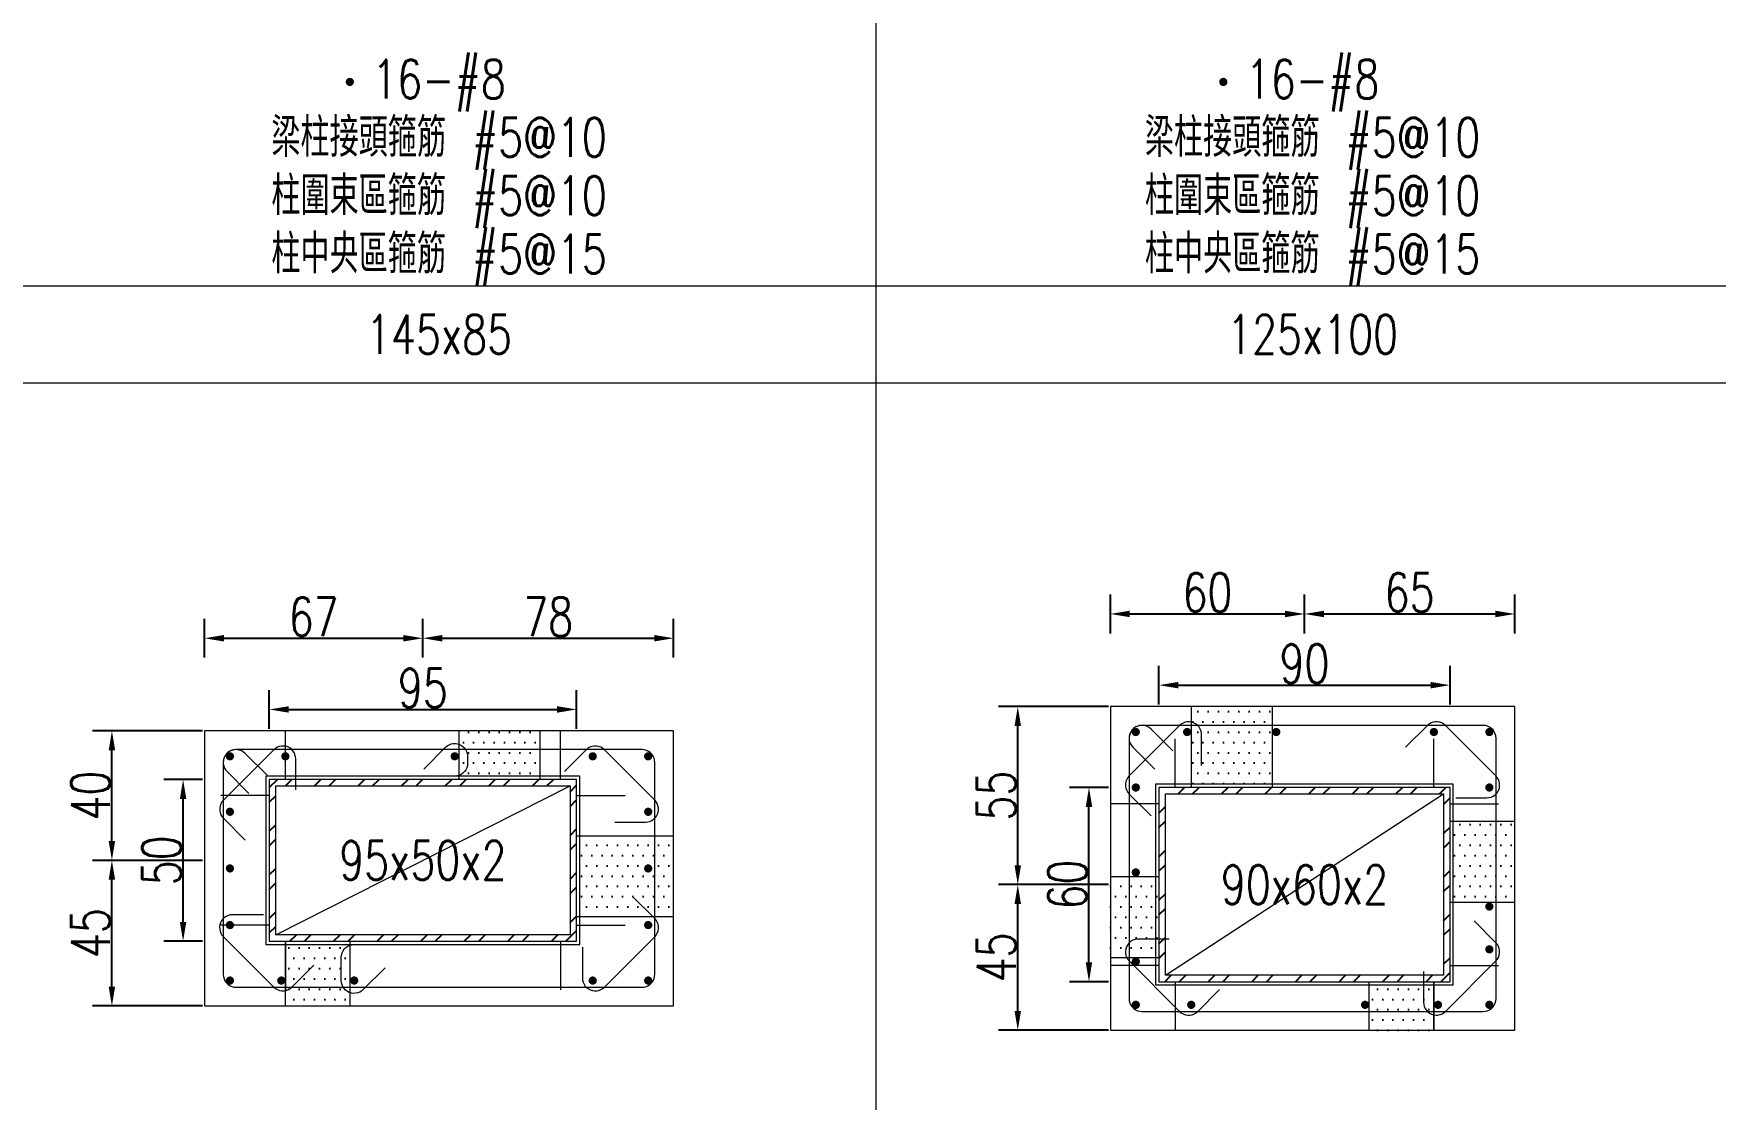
# Model space of a CAD drawing. Header units: millimetres. Extents: x 0 to 3905, y 0 to 8880.
# Drawn here: x 920 to 1440, y 5005 to 5334 of the extents above; entities that cross this region are included whole.
import ezdxf
from ezdxf.enums import TextEntityAlignment as Align

# ---------------------------------------------------------------- set-up
doc = ezdxf.new("R2010")
doc.units = ezdxf.units.MM
doc.layers.get('DEFPOINTS').update_dxf_attribs({"color": 3})
for name, color, linetype in [('Hatch線', 6, 'Continuous'), ('TC-鋼粱', 132, 'Continuous'), ('主筋斷面', 2, 'Continuous'), ('文字-主筋根數', 7, 'Continuous'), ('文字-剪力筋 中央區', 7, 'Continuous'), ('文字-剪力筋-BC', 7, 'Continuous'), ('文字-剪力筋-圍束區', 7, 'Continuous'), ('文字-斷面尺寸', 7, 'Continuous'), ('文字-輔助字', 7, 'Continuous'), ('柱斷面線', 4, 'Continuous'), ('標註字', 4, 'Continuous'), ('箍筋線', 1, 'Continuous'), ('網格線', 7, 'Continuous'), ('鋼柱', 11, 'Continuous')]:
    doc.layers.add(name, color=color, linetype=linetype)
doc.styles.add('note', font='txt.shx', dxfattribs={"width": 0.75, "height": 12})
doc.styles.add('txt', font='txt.shx', dxfattribs={"height": 0.2, "bigfont": 'chineset.shx'})
doc.dimstyles.new('RCAD_DIM', dxfattribs={"dimtxt": 12, "dimasz": 6, "dimexe": 6, "dimexo": 0.625, "dimtad": 1, "dimdec": 0, "dimdsep": 46, "dimtxsty": 'note', "dimcen": 2.5, "dimclrd": 256, "dimclre": 256, "dimclrt": 256, "dimadec": 0, "dimazin": 0, "dimtfac": 1, "dimtmove": 0, "dimatfit": 3, "dimfxl": 0, "dimtolj": 1, "dimarcsym": 0})

# ---------------------------------------------------------------- blocks, each defined once
blk = doc.blocks.new('*D618')
at = {"layer": 'DEFPOINTS', "color": 0}
for p in [(1087.5, 5125.12), (992.5, 5118.5), (1087.5, 5118.5)]:
    blk.add_point(p, dxfattribs=at)
at = {"layer": '標註字', "lineweight": -2}
for p, q in [((992.5, 5119.12), (992.5, 5131.12)), ((1087.5, 5119.12), (1087.5, 5131.12)), ((998.5, 5125.12), (1081.5, 5125.12))]:
    blk.add_line(p, q, dxfattribs=at)
at = {"layer": '標註字'}
for points in [[(998.5, 5126.12), (998.5, 5124.12), (992.5, 5125.12)], [(1081.5, 5124.12), (1081.5, 5126.12), (1087.5, 5125.12)]]:
    blk.add_solid(points, dxfattribs=at)
at = {"layer": '標註字', "insert": (1040, 5131.75), "char_height": 12, "attachment_point": 5, "style": 'note'}
blk.add_mtext('\\A1;95', dxfattribs=at)
blk = doc.blocks.new('*D619')
at = {"layer": 'DEFPOINTS', "color": 0}
for p in [(965.88, 5103.5), (972.5, 5103.5), (972.5, 5053.5)]:
    blk.add_point(p, dxfattribs=at)
at = {"layer": '標註字', "lineweight": -2}
for p, q in [((971.88, 5103.5), (959.88, 5103.5)), ((965.88, 5059.5), (965.88, 5097.5)), ((971.88, 5053.5), (959.88, 5053.5))]:
    blk.add_line(p, q, dxfattribs=at)
at = {"layer": '標註字'}
for points in [[(966.88, 5097.5), (964.88, 5097.5), (965.88, 5103.5)], [(964.88, 5059.5), (966.88, 5059.5), (965.88, 5053.5)]]:
    blk.add_solid(points, dxfattribs=at)
at = {"layer": '標註字', "insert": (959.25, 5078.5), "char_height": 12, "attachment_point": 5, "rotation": 90, "style": 'note'}
blk.add_mtext('\\A1;50', dxfattribs=at)
blk = doc.blocks.new('*D620')
at = {"layer": 'DEFPOINTS', "color": 0}
for p in [(1040, 5147.12), (972.5, 5140.5), (1040, 5140.5)]:
    blk.add_point(p, dxfattribs=at)
at = {"layer": '標註字', "lineweight": -2}
for p, q in [((972.5, 5141.12), (972.5, 5153.12)), ((1040, 5141.12), (1040, 5153.12)), ((978.5, 5147.12), (1034, 5147.12))]:
    blk.add_line(p, q, dxfattribs=at)
at = {"layer": '標註字'}
for points in [[(978.5, 5148.12), (978.5, 5146.12), (972.5, 5147.12)], [(1034, 5146.12), (1034, 5148.12), (1040, 5147.12)]]:
    blk.add_solid(points, dxfattribs=at)
at = {"layer": '標註字', "insert": (1006.25, 5153.75), "char_height": 12, "attachment_point": 5, "style": 'note'}
blk.add_mtext('\\A1;67', dxfattribs=at)
blk = doc.blocks.new('*D621')
at = {"layer": 'DEFPOINTS', "color": 0}
for p in [(1117.5, 5147.12), (1040, 5140.5), (1117.5, 5140.5)]:
    blk.add_point(p, dxfattribs=at)
at = {"layer": '標註字', "lineweight": -2}
for p, q in [((1040, 5141.12), (1040, 5153.12)), ((1117.5, 5141.12), (1117.5, 5153.12)), ((1046, 5147.12), (1111.5, 5147.12))]:
    blk.add_line(p, q, dxfattribs=at)
at = {"layer": '標註字'}
for points in [[(1046, 5148.12), (1046, 5146.12), (1040, 5147.12)], [(1111.5, 5146.12), (1111.5, 5148.12), (1117.5, 5147.12)]]:
    blk.add_solid(points, dxfattribs=at)
at = {"layer": '標註字', "insert": (1078.75, 5153.75), "char_height": 12, "attachment_point": 5, "style": 'note'}
blk.add_mtext('\\A1;78', dxfattribs=at)
blk = doc.blocks.new('*D622')
at = {"layer": 'DEFPOINTS', "color": 0}
for p in [(943.88, 5078.5), (972.5, 5078.5), (972.5, 5033.5)]:
    blk.add_point(p, dxfattribs=at)
at = {"layer": '標註字', "lineweight": -2}
for p, q in [((971.88, 5078.5), (937.88, 5078.5)), ((943.88, 5039.5), (943.88, 5072.5)), ((971.88, 5033.5), (937.88, 5033.5))]:
    blk.add_line(p, q, dxfattribs=at)
at = {"layer": '標註字'}
for points in [[(944.88, 5072.5), (942.88, 5072.5), (943.88, 5078.5)], [(942.88, 5039.5), (944.88, 5039.5), (943.88, 5033.5)]]:
    blk.add_solid(points, dxfattribs=at)
at = {"layer": '標註字', "insert": (937.25, 5056), "char_height": 12, "attachment_point": 5, "rotation": 90, "style": 'note'}
blk.add_mtext('\\A1;45', dxfattribs=at)
blk = doc.blocks.new('*D623')
at = {"layer": 'DEFPOINTS', "color": 0}
for p in [(943.88, 5118.5), (972.5, 5118.5), (972.5, 5078.5)]:
    blk.add_point(p, dxfattribs=at)
at = {"layer": '標註字', "lineweight": -2}
for p, q in [((971.88, 5118.5), (937.88, 5118.5)), ((943.88, 5084.5), (943.88, 5112.5)), ((971.88, 5078.5), (937.88, 5078.5))]:
    blk.add_line(p, q, dxfattribs=at)
at = {"layer": '標註字'}
for points in [[(944.88, 5112.5), (942.88, 5112.5), (943.88, 5118.5)], [(942.88, 5084.5), (944.88, 5084.5), (943.88, 5078.5)]]:
    blk.add_solid(points, dxfattribs=at)
at = {"layer": '標註字', "insert": (937.25, 5098.5), "char_height": 12, "attachment_point": 5, "rotation": 90, "style": 'note'}
blk.add_mtext('\\A1;40', dxfattribs=at)
blk = doc.blocks.new('Circle_Filled')
at = {"const_width": 0.5}
blk.add_lwpolyline([(-0.25, 0, 1), (0.25, 0, 1)], format="xyb", close=True, dxfattribs=at)
blk = doc.blocks.new('*D750')
at = {"layer": 'DEFPOINTS', "color": 0}
for p in [(1357.5, 5132.62), (1267.5, 5126), (1357.5, 5126)]:
    blk.add_point(p, dxfattribs=at)
at = {"layer": '標註字', "lineweight": -2}
for p, q in [((1267.5, 5126.62), (1267.5, 5138.62)), ((1357.5, 5126.62), (1357.5, 5138.62)), ((1273.5, 5132.62), (1351.5, 5132.62))]:
    blk.add_line(p, q, dxfattribs=at)
at = {"layer": '標註字'}
for points in [[(1273.5, 5133.62), (1273.5, 5131.62), (1267.5, 5132.62)], [(1351.5, 5131.62), (1351.5, 5133.62), (1357.5, 5132.62)]]:
    blk.add_solid(points, dxfattribs=at)
at = {"layer": '標註字', "insert": (1312.5, 5139.25), "char_height": 12, "attachment_point": 5, "style": 'note'}
blk.add_mtext('\\A1;90', dxfattribs=at)
blk = doc.blocks.new('*D751')
at = {"layer": 'DEFPOINTS', "color": 0}
for p in [(1245.88, 5101), (1252.5, 5101), (1252.5, 5041)]:
    blk.add_point(p, dxfattribs=at)
at = {"layer": '標註字', "lineweight": -2}
for p, q in [((1251.88, 5101), (1239.88, 5101)), ((1245.88, 5047), (1245.88, 5095)), ((1251.88, 5041), (1239.88, 5041))]:
    blk.add_line(p, q, dxfattribs=at)
at = {"layer": '標註字'}
for points in [[(1246.88, 5095), (1244.88, 5095), (1245.88, 5101)], [(1244.88, 5047), (1246.88, 5047), (1245.88, 5041)]]:
    blk.add_solid(points, dxfattribs=at)
at = {"layer": '標註字', "insert": (1239.25, 5071), "char_height": 12, "attachment_point": 5, "rotation": 90, "style": 'note'}
blk.add_mtext('\\A1;60', dxfattribs=at)
blk = doc.blocks.new('*D752')
at = {"layer": 'DEFPOINTS', "color": 0}
for p in [(1312.5, 5154.62), (1252.5, 5148), (1312.5, 5148)]:
    blk.add_point(p, dxfattribs=at)
at = {"layer": '標註字', "lineweight": -2}
for p, q in [((1252.5, 5148.62), (1252.5, 5160.62)), ((1312.5, 5148.62), (1312.5, 5160.62)), ((1258.5, 5154.62), (1306.5, 5154.62))]:
    blk.add_line(p, q, dxfattribs=at)
at = {"layer": '標註字'}
for points in [[(1258.5, 5155.62), (1258.5, 5153.62), (1252.5, 5154.62)], [(1306.5, 5153.62), (1306.5, 5155.62), (1312.5, 5154.62)]]:
    blk.add_solid(points, dxfattribs=at)
at = {"layer": '標註字', "insert": (1282.5, 5161.25), "char_height": 12, "attachment_point": 5, "style": 'note'}
blk.add_mtext('\\A1;60', dxfattribs=at)
blk = doc.blocks.new('*D753')
at = {"layer": 'DEFPOINTS', "color": 0}
for p in [(1377.5, 5154.62), (1312.5, 5148), (1377.5, 5148)]:
    blk.add_point(p, dxfattribs=at)
at = {"layer": '標註字', "lineweight": -2}
for p, q in [((1312.5, 5148.62), (1312.5, 5160.62)), ((1377.5, 5148.62), (1377.5, 5160.62)), ((1318.5, 5154.62), (1371.5, 5154.62))]:
    blk.add_line(p, q, dxfattribs=at)
at = {"layer": '標註字'}
for points in [[(1318.5, 5155.62), (1318.5, 5153.62), (1312.5, 5154.62)], [(1371.5, 5153.62), (1371.5, 5155.62), (1377.5, 5154.62)]]:
    blk.add_solid(points, dxfattribs=at)
at = {"layer": '標註字', "insert": (1345, 5161.25), "char_height": 12, "attachment_point": 5, "style": 'note'}
blk.add_mtext('\\A1;65', dxfattribs=at)
blk = doc.blocks.new('*D754')
at = {"layer": 'DEFPOINTS', "color": 0}
for p in [(1223.88, 5071), (1252.5, 5071), (1252.5, 5026)]:
    blk.add_point(p, dxfattribs=at)
at = {"layer": '標註字', "lineweight": -2}
for p, q in [((1251.88, 5071), (1217.88, 5071)), ((1223.88, 5032), (1223.88, 5065)), ((1251.88, 5026), (1217.88, 5026))]:
    blk.add_line(p, q, dxfattribs=at)
at = {"layer": '標註字'}
for points in [[(1224.88, 5065), (1222.88, 5065), (1223.88, 5071)], [(1222.88, 5032), (1224.88, 5032), (1223.88, 5026)]]:
    blk.add_solid(points, dxfattribs=at)
at = {"layer": '標註字', "insert": (1217.25, 5048.5), "char_height": 12, "attachment_point": 5, "rotation": 90, "style": 'note'}
blk.add_mtext('\\A1;45', dxfattribs=at)
blk = doc.blocks.new('*D755')
at = {"layer": 'DEFPOINTS', "color": 0}
for p in [(1223.88, 5126), (1252.5, 5126), (1252.5, 5071)]:
    blk.add_point(p, dxfattribs=at)
at = {"layer": '標註字', "lineweight": -2}
for p, q in [((1251.88, 5126), (1217.88, 5126)), ((1223.88, 5077), (1223.88, 5120)), ((1251.88, 5071), (1217.88, 5071))]:
    blk.add_line(p, q, dxfattribs=at)
at = {"layer": '標註字'}
for points in [[(1224.88, 5120), (1222.88, 5120), (1223.88, 5126)], [(1222.88, 5077), (1224.88, 5077), (1223.88, 5071)]]:
    blk.add_solid(points, dxfattribs=at)
at = {"layer": '標註字', "insert": (1217.25, 5098.5), "char_height": 12, "attachment_point": 5, "rotation": 90, "style": 'note'}
blk.add_mtext('\\A1;55', dxfattribs=at)

msp = doc.modelspace()

# ---------------------------------------------------------------- hatches: boundary and pattern name
at = {"layer": 'Hatch線'}
h = msp.add_hatch(dxfattribs=at)
h.set_pattern_fill('ANSI32', color=256, style=0)
h.paths.add_polyline_path([(992.5, 5053.5), (1087.5, 5053.5), (1087.5, 5103.5), (992.5, 5103.5)], flags=17)
h.paths.add_polyline_path([(994.5, 5055.5), (994.5, 5101.5), (1085.5, 5101.5), (1085.5, 5055.5)])
h = msp.add_hatch(dxfattribs=at)
h.set_pattern_fill('ANSI32', color=256, style=0)
h.paths.add_polyline_path([(1267.5, 5041), (1357.5, 5041), (1357.5, 5101), (1267.5, 5101)], flags=17)
h.paths.add_polyline_path([(1269.5, 5043), (1269.5, 5099), (1355.5, 5099), (1355.5, 5043)])
at = {"layer": 'TC-鋼粱'}
h = msp.add_hatch(dxfattribs=at)
h.set_pattern_fill('DOTS', color=256, scale=2, style=0)
h.paths.add_polyline_path([(1302.5, 5126), (1277.5, 5126), (1277.5, 5101), (1302.5, 5101)], flags=17)
h = msp.add_hatch(dxfattribs=at)
h.set_pattern_fill('DOTS', color=256, scale=2, style=0)
h.paths.add_polyline_path([(1076.11, 5118.5), (1051.11, 5118.5), (1051.11, 5103.5), (1076.11, 5103.5)], flags=17)
h = msp.add_hatch(dxfattribs=at)
h.set_pattern_fill('DOTS', color=256, scale=2, style=0)
h.paths.add_polyline_path([(1377.5, 5065.5), (1377.5, 5090.5), (1357.5, 5090.5), (1357.5, 5065.5)], flags=17)
h = msp.add_hatch(dxfattribs=at)
h.set_pattern_fill('DOTS', color=256, scale=2, style=0)
h.paths.add_polyline_path([(1117.5, 5061), (1117.5, 5086), (1087.5, 5086), (1087.5, 5061)], flags=17)
h = msp.add_hatch(dxfattribs=at)
h.set_pattern_fill('DOTS', color=256, scale=2, style=0)
h.paths.add_polyline_path([(1252.5, 5073.5), (1252.5, 5048.5), (1267.5, 5048.5), (1267.5, 5073.5)], flags=17)
h = msp.add_hatch(dxfattribs=at)
h.set_pattern_fill('DOTS', color=256, scale=2, style=0)
h.paths.add_polyline_path([(997.5, 5033.5), (1017.5, 5033.5), (1017.5, 5053.5), (997.5, 5053.5)], flags=17)
h = msp.add_hatch(dxfattribs=at)
h.set_pattern_fill('DOTS', color=256, scale=2, style=0)
h.paths.add_polyline_path([(1332.5, 5026), (1352.5, 5026), (1352.5, 5041), (1332.5, 5041)], flags=17)

# ---------------------------------------------------------------- linework, layer by layer
at = {"layer": 'DEFPOINTS', "lineweight": 5}
for points in [[(997.5, 5103.5), (997.5, 5118.5)], [(1082.5, 5103.5), (1082.5, 5118.5)], [(1272.5, 5101), (1272.5, 5116)], [(1352.5, 5101), (1352.5, 5116)], [(992.5, 5052.5), (1088.5, 5052.5), (1088.5, 5104.5), (991.5, 5104.5), (991.5, 5052.5), (992.5, 5052.5)], [(994.5, 5055.5), (1085.5, 5101.5)], [(1267.5, 5040), (1358.5, 5040), (1358.5, 5102), (1266.5, 5102), (1266.5, 5040), (1267.5, 5040)], [(992.5, 5098.5), (977.5, 5098.5)], [(1087.5, 5098.5), (1102.5, 5098.5)], [(1267.5, 5096), (1252.5, 5096)], [(1269.5, 5043), (1355.5, 5099)], [(1357.5, 5096), (1372.5, 5096)], [(992.5, 5058.5), (977.5, 5058.5)], [(1087.5, 5058.5), (1102.5, 5058.5)], [(997.5, 5053.5), (997.5, 5038.5)], [(1082.5, 5053.5), (1082.5, 5038.5)], [(1267.5, 5046), (1252.5, 5046)], [(1357.5, 5046), (1372.5, 5046)], [(1272.5, 5041), (1272.5, 5026)], [(1352.5, 5041), (1352.5, 5026)]]:
    msp.add_lwpolyline(points, dxfattribs=at)
at = {"layer": 'TC-鋼粱', "lineweight": 5}
for points in [[(1277.5, 5126), (1277.5, 5101)], [(1302.5, 5126), (1302.5, 5101)], [(1051.11, 5118.5), (1051.11, 5103.5)], [(1076.11, 5118.5), (1076.11, 5103.5)], [(1377.5, 5090.5), (1357.5, 5090.5)], [(1117.5, 5086), (1087.5, 5086)], [(1252.5, 5073.5), (1267.5, 5073.5)], [(1377.5, 5065.5), (1357.5, 5065.5)], [(1117.5, 5061), (1087.5, 5061)], [(997.5, 5033.5), (997.5, 5053.5)], [(1017.5, 5033.5), (1017.5, 5053.5)], [(1252.5, 5048.5), (1267.5, 5048.5)], [(1332.5, 5026), (1332.5, 5041)], [(1352.5, 5026), (1352.5, 5041)]]:
    msp.add_lwpolyline(points, dxfattribs=at)
at = {"layer": '柱斷面線', "lineweight": 5}
for points in [[(1252.5, 5026), (1377.5, 5026), (1377.5, 5126), (1252.5, 5126), (1252.5, 5026)], [(972.5, 5033.5), (1117.5, 5033.5), (1117.5, 5118.5), (972.5, 5118.5), (972.5, 5033.5)]]:
    msp.add_lwpolyline(points, dxfattribs=at)
at = {"layer": '箍筋線', "lineweight": 5}
for points in [[(1280.69, 5107.81), (1280.69, 5117.35), (1280.63, 5118.02), (1280.46, 5118.66), (1280.19, 5119.27), (1279.82, 5119.83), (1279.36, 5120.32), (1278.83, 5120.72), (1278.23, 5121.02), (1277.6, 5121.23), (1276.93, 5121.32), (1276.27, 5121.3), (1275.61, 5121.17), (1274.99, 5120.93), (1274.41, 5120.59), (1273.9, 5120.16), (1258.34, 5104.6), (1257.89, 5104.07), (1257.55, 5103.47), (1257.31, 5102.82), (1257.19, 5102.13), (1257.19, 5101.44), (1257.31, 5100.76), (1257.55, 5100.11), (1257.89, 5099.51), (1258.34, 5098.98), (1265.08, 5092.23)], [(1271.83, 5112.29), (1265.08, 5119.04), (1264.57, 5119.47), (1263.99, 5119.81), (1263.37, 5120.05), (1262.72, 5120.18), (1262.05, 5120.2), (1261.39, 5120.11), (1260.75, 5119.9), (1260.16, 5119.6), (1259.62, 5119.19), (1259.16, 5118.71), (1258.79, 5118.15), (1258.52, 5117.54), (1258.35, 5116.9), (1258.29, 5116.23), (1258.29, 5035.77), (1258.36, 5035.08), (1258.53, 5034.41), (1258.83, 5033.78), (1259.22, 5033.21), (1259.71, 5032.72), (1260.28, 5032.33), (1260.91, 5032.03), (1261.58, 5031.86), (1262.27, 5031.79), (1367.73, 5031.79), (1368.42, 5031.86), (1369.09, 5032.03), (1369.72, 5032.33), (1370.29, 5032.72), (1370.78, 5033.21), (1371.17, 5033.78), (1371.47, 5034.41), (1371.64, 5035.08), (1371.71, 5035.77), (1371.71, 5116.23), (1371.64, 5116.92), (1371.47, 5117.59), (1371.17, 5118.22), (1370.78, 5118.79), (1370.29, 5119.28), (1369.72, 5119.67), (1369.09, 5119.97), (1368.42, 5120.14), (1367.73, 5120.21), (1262.27, 5120.21), (1261.6, 5120.15), (1260.96, 5119.98), (1260.35, 5119.71), (1259.79, 5119.34), (1259.31, 5118.88), (1258.9, 5118.34), (1258.6, 5117.75), (1258.39, 5117.11), (1258.3, 5116.45), (1258.32, 5115.78), (1258.45, 5115.13), (1258.69, 5114.51), (1259.03, 5113.93), (1259.46, 5113.42), (1266.21, 5106.67)], [(1359.31, 5097.81), (1368.85, 5097.81), (1369.52, 5097.87), (1370.16, 5098.04), (1370.77, 5098.31), (1371.33, 5098.68), (1371.82, 5099.14), (1372.22, 5099.67), (1372.52, 5100.27), (1372.73, 5100.9), (1372.82, 5101.57), (1372.8, 5102.23), (1372.67, 5102.89), (1372.43, 5103.51), (1372.09, 5104.09), (1371.66, 5104.6), (1356.1, 5120.16), (1355.57, 5120.61), (1354.97, 5120.95), (1354.32, 5121.19), (1353.63, 5121.31), (1352.94, 5121.31), (1352.26, 5121.19), (1351.61, 5120.95), (1351.01, 5120.61), (1350.48, 5120.16), (1343.73, 5113.42)], [(1000.69, 5100.31), (1000.69, 5109.85), (1000.63, 5110.52), (1000.46, 5111.16), (1000.19, 5111.77), (999.82, 5112.33), (999.36, 5112.82), (998.83, 5113.22), (998.23, 5113.52), (997.6, 5113.73), (996.93, 5113.82), (996.27, 5113.8), (995.61, 5113.67), (994.99, 5113.43), (994.41, 5113.09), (993.9, 5112.66), (978.34, 5097.1), (977.89, 5096.57), (977.55, 5095.97), (977.31, 5095.32), (977.19, 5094.63), (977.19, 5093.94), (977.31, 5093.26), (977.55, 5092.61), (977.89, 5092.01), (978.34, 5091.48), (985.08, 5084.73)], [(991.83, 5104.79), (985.08, 5111.54), (984.57, 5111.97), (983.99, 5112.31), (983.37, 5112.55), (982.72, 5112.68), (982.05, 5112.7), (981.39, 5112.61), (980.75, 5112.4), (980.16, 5112.1), (979.62, 5111.69), (979.16, 5111.21), (978.79, 5110.65), (978.52, 5110.04), (978.35, 5109.4), (978.29, 5108.73), (978.29, 5043.27), (978.36, 5042.58), (978.53, 5041.91), (978.83, 5041.28), (979.22, 5040.71), (979.71, 5040.22), (980.28, 5039.83), (980.91, 5039.53), (981.58, 5039.36), (982.27, 5039.29), (1107.73, 5039.29), (1108.42, 5039.36), (1109.09, 5039.53), (1109.72, 5039.83), (1110.29, 5040.22), (1110.78, 5040.71), (1111.17, 5041.28), (1111.47, 5041.91), (1111.64, 5042.58), (1111.71, 5043.27), (1111.71, 5108.73), (1111.64, 5109.42), (1111.47, 5110.09), (1111.17, 5110.72), (1110.78, 5111.29), (1110.29, 5111.78), (1109.72, 5112.17), (1109.09, 5112.47), (1108.42, 5112.64), (1107.73, 5112.71), (982.27, 5112.71), (981.6, 5112.65), (980.96, 5112.48), (980.35, 5112.21), (979.79, 5111.84), (979.31, 5111.38), (978.9, 5110.84), (978.6, 5110.25), (978.39, 5109.61), (978.3, 5108.95), (978.32, 5108.28), (978.45, 5107.63), (978.69, 5107.01), (979.03, 5106.43), (979.46, 5105.92), (986.21, 5099.17)], [(1040.28, 5106.7), (1047.02, 5113.45), (1047.54, 5113.88), (1048.11, 5114.22), (1048.74, 5114.46), (1049.39, 5114.59), (1050.06, 5114.61), (1050.72, 5114.52), (1051.36, 5114.31), (1051.95, 5114.01), (1052.48, 5113.6), (1052.94, 5113.12), (1053.31, 5112.56), (1053.59, 5111.95), (1053.75, 5111.31), (1053.81, 5110.64), (1053.81, 5108.47), (1053.75, 5107.78), (1053.57, 5107.12), (1053.28, 5106.49), (1052.88, 5105.92), (1052.39, 5105.43), (1051.82, 5105.03), (1051.19, 5104.74), (1050.53, 5104.56), (1049.84, 5104.5), (1040.3, 5104.5)], [(1099.31, 5090.31), (1108.85, 5090.31), (1109.52, 5090.37), (1110.16, 5090.54), (1110.77, 5090.81), (1111.33, 5091.18), (1111.82, 5091.64), (1112.22, 5092.17), (1112.52, 5092.77), (1112.73, 5093.4), (1112.82, 5094.07), (1112.8, 5094.73), (1112.67, 5095.39), (1112.43, 5096.01), (1112.09, 5096.59), (1111.66, 5097.1), (1096.1, 5112.66), (1095.57, 5113.11), (1094.97, 5113.45), (1094.32, 5113.69), (1093.63, 5113.81), (1092.94, 5113.81), (1092.26, 5113.69), (1091.61, 5113.45), (1091.01, 5113.11), (1090.48, 5112.66), (1083.73, 5105.92)], [(1089.31, 5051.69), (1089.31, 5042.15), (1089.37, 5041.48), (1089.54, 5040.84), (1089.81, 5040.23), (1090.18, 5039.67), (1090.64, 5039.18), (1091.17, 5038.78), (1091.77, 5038.48), (1092.4, 5038.27), (1093.07, 5038.18), (1093.73, 5038.2), (1094.39, 5038.33), (1095.01, 5038.57), (1095.59, 5038.91), (1096.1, 5039.34), (1111.66, 5054.9), (1112.11, 5055.43), (1112.45, 5056.03), (1112.69, 5056.68), (1112.81, 5057.37), (1112.81, 5058.06), (1112.69, 5058.74), (1112.45, 5059.39), (1112.11, 5059.99), (1111.66, 5060.52), (1104.92, 5067.27)], [(990.69, 5061.69), (981.15, 5061.69), (980.48, 5061.63), (979.84, 5061.46), (979.23, 5061.19), (978.67, 5060.82), (978.18, 5060.36), (977.78, 5059.83), (977.48, 5059.23), (977.27, 5058.6), (977.18, 5057.93), (977.2, 5057.27), (977.33, 5056.61), (977.57, 5055.99), (977.91, 5055.41), (978.34, 5054.9), (993.9, 5039.34), (994.43, 5038.89), (995.03, 5038.55), (995.68, 5038.31), (996.37, 5038.19), (997.06, 5038.19), (997.74, 5038.31), (998.39, 5038.55), (998.99, 5038.89), (999.52, 5039.34), (1006.27, 5046.08)], [(1349.31, 5044.19), (1349.31, 5034.65), (1349.37, 5033.98), (1349.54, 5033.34), (1349.81, 5032.73), (1350.18, 5032.17), (1350.64, 5031.68), (1351.17, 5031.28), (1351.77, 5030.98), (1352.4, 5030.77), (1353.07, 5030.68), (1353.73, 5030.7), (1354.39, 5030.83), (1355.01, 5031.07), (1355.59, 5031.41), (1356.1, 5031.84), (1371.66, 5047.4), (1372.11, 5047.93), (1372.45, 5048.53), (1372.69, 5049.18), (1372.81, 5049.87), (1372.81, 5050.56), (1372.69, 5051.24), (1372.45, 5051.89), (1372.11, 5052.49), (1371.66, 5053.02), (1364.92, 5059.77)], [(1270.69, 5054.19), (1261.15, 5054.19), (1260.48, 5054.13), (1259.84, 5053.96), (1259.23, 5053.69), (1258.67, 5053.32), (1258.18, 5052.86), (1257.78, 5052.33), (1257.48, 5051.73), (1257.27, 5051.1), (1257.18, 5050.43), (1257.2, 5049.77), (1257.33, 5049.11), (1257.57, 5048.49), (1257.91, 5047.91), (1258.34, 5047.4), (1273.9, 5031.84), (1274.43, 5031.39), (1275.03, 5031.05), (1275.68, 5030.81), (1276.37, 5030.69), (1277.06, 5030.69), (1277.74, 5030.81), (1278.39, 5031.05), (1278.99, 5031.39), (1279.52, 5031.84), (1286.27, 5038.58)], [(1028.33, 5045.3), (1021.58, 5038.55), (1021.07, 5038.12), (1020.49, 5037.78), (1019.87, 5037.54), (1019.22, 5037.41), (1018.55, 5037.39), (1017.89, 5037.48), (1017.25, 5037.69), (1016.66, 5037.99), (1016.12, 5038.4), (1015.66, 5038.88), (1015.29, 5039.44), (1015.02, 5040.05), (1014.85, 5040.69), (1014.79, 5041.36), (1014.79, 5048.52), (1014.86, 5049.22), (1015.03, 5049.88), (1015.33, 5050.51), (1015.72, 5051.08), (1016.21, 5051.57), (1016.78, 5051.97), (1017.41, 5052.26), (1018.08, 5052.44), (1018.77, 5052.5), (1028.31, 5052.5)]]:
    msp.add_lwpolyline(points, dxfattribs=at)
at = {"layer": '網格線', "lineweight": 5}
for points in [[(1180, 5628), (1180, 5256)], [(910, 5256), (1180, 5256)], [(1180, 5256), (1450, 5256)], [(1180, 5256), (1180, 5226)], [(910, 5226), (1180, 5226)], [(1180, 5226), (1450, 5226)], [(1180, 5226), (1180, 4854)]]:
    msp.add_lwpolyline(points, dxfattribs=at)
at = {"layer": '鋼柱', "lineweight": 5}
for points in [[(992.5, 5053.5), (1087.5, 5053.5), (1087.5, 5103.5), (992.5, 5103.5), (992.5, 5053.5)], [(994.5, 5055.5), (994.5, 5101.5), (1085.5, 5101.5), (1085.5, 5055.5), (994.5, 5055.5)], [(1267.5, 5041), (1357.5, 5041), (1357.5, 5101), (1267.5, 5101), (1267.5, 5041)], [(1269.5, 5043), (1269.5, 5099), (1355.5, 5099), (1355.5, 5043), (1269.5, 5043)]]:
    msp.add_lwpolyline(points, dxfattribs=at)

# ---------------------------------------------------------------- block references
at = {"layer": '主筋斷面', "lineweight": 5, "xscale": 2.539999961853027, "yscale": 2.539999961853027}
for p in [(1017.42, 5319), (1287.42, 5319), (1260.36, 5118.14), (1276.23, 5118.14), (1303.77, 5118.14), (1352.5, 5118.14), (1369.64, 5118.14), (980.36, 5110.64), (997.5, 5110.64), (1049.84, 5110.64), (1092.5, 5110.64), (1109.64, 5110.64), (1260.36, 5101), (1369.64, 5101), (980.36, 5093.5), (1109.64, 5093.5), (980.36, 5076), (1109.64, 5076), (1260.36, 5074.77), (1369.64, 5064.23), (980.36, 5058.5), (1109.64, 5058.5), (1260.36, 5047.23), (1369.64, 5051), (980.36, 5041.36), (996.23, 5041.36), (1018.77, 5041.36), (1092.5, 5041.36), (1109.64, 5041.36), (1260.36, 5033.86), (1277.5, 5033.86), (1331.23, 5033.86), (1353.77, 5033.86), (1369.64, 5033.86)]:
    msp.add_blockref('Circle_Filled', p, dxfattribs=at)

# ---------------------------------------------------------------- texts
at = {"layer": '文字-主筋根數', "style": 'txt', "width": 0.75}
for p in [(1045, 5319), (1315, 5319)]:
    msp.add_text('16-#8', height=12, dxfattribs=at).set_placement(p, align=Align.MIDDLE)
at = {"layer": '文字-剪力筋 中央區', "style": 'txt', "width": 0.75}
for p in [(1045, 5265), (1315, 5265)]:
    msp.add_text('柱中央區箍筋 #5@15', height=12, dxfattribs=at).set_placement(p, align=Align.MIDDLE)
at = {"layer": '文字-剪力筋-BC', "style": 'txt', "width": 0.75}
for p in [(1045, 5301), (1315, 5301)]:
    msp.add_text('梁柱接頭箍筋 #5@10', height=12, dxfattribs=at).set_placement(p, align=Align.MIDDLE)
at = {"layer": '文字-剪力筋-圍束區', "style": 'txt', "width": 0.75}
for p in [(1045, 5283), (1315, 5283)]:
    msp.add_text('柱圍束區箍筋 #5@10', height=12, dxfattribs=at).set_placement(p, align=Align.MIDDLE)
at = {"layer": '文字-斷面尺寸', "style": 'txt', "width": 0.75}
for s, p in [('145x85', (1045, 5241)), ('125x100', (1315, 5241))]:
    msp.add_text(s, height=12, dxfattribs=at).set_placement(p, align=Align.MIDDLE)
at = {"layer": '文字-輔助字', "style": 'txt', "width": 0.75}
for s, p in [('95x50x2', (1040, 5078.5)), ('90x60x2', (1312.5, 5071))]:
    msp.add_text(s, height=12, dxfattribs=at).set_placement(p, align=Align.MIDDLE)

# ---------------------------------------------------------------- dimensions: what is measured, and where the dimension line sits
at = {"layer": '標註字'}
for base, p1, p2, picture, middle in [((1312.5, 5154.62), (1252.5, 5148), (1312.5, 5148), '*D752', (1282.5, 5161.25)), ((1377.5, 5154.62), (1312.5, 5148), (1377.5, 5148), '*D753', (1345, 5161.25)), ((1039.9999, 5147.125), (972.5, 5140.5), (1039.9999, 5140.5), '*D620', (1006.25, 5153.75)), ((1117.5, 5147.125), (1039.9999, 5140.5), (1117.5, 5140.5), '*D621', (1078.75, 5153.75)), ((1357.5, 5132.62), (1267.5, 5126), (1357.5, 5126), '*D750', (1312.5, 5139.25)), ((1087.5, 5125.12), (992.5, 5118.5), (1087.5, 5118.5), '*D618', (1040, 5131.75))]:
    dim = msp.add_linear_dim(base=base, p1=p1, p2=p2, dimstyle='RCAD_DIM', dxfattribs=at)
    dim.commit()
    dim.dimension.update_dxf_attribs({"geometry": picture, "text_midpoint": middle})
for base, p1, p2, picture, middle in [((1223.88, 5126), (1252.5, 5071), (1252.5, 5126), '*D755', (1217.25, 5098.5)), ((943.88, 5118.5), (972.5, 5078.5), (972.5, 5118.5), '*D623', (937.25, 5098.5)), ((965.88, 5103.5), (972.5, 5053.5), (972.5, 5103.5), '*D619', (959.25, 5078.5)), ((1245.88, 5101), (1252.5, 5041), (1252.5, 5101), '*D751', (1239.25, 5071)), ((943.88, 5078.5), (972.5, 5033.5), (972.5, 5078.5), '*D622', (937.25, 5056)), ((1223.88, 5071), (1252.5, 5026), (1252.5, 5071), '*D754', (1217.25, 5048.5))]:
    dim = msp.add_linear_dim(base=base, p1=p1, p2=p2, angle=90, dimstyle='RCAD_DIM', dxfattribs=at)
    dim.commit()
    dim.dimension.update_dxf_attribs({"geometry": picture, "text_midpoint": middle})

doc.saveas('drawing.dxf')
